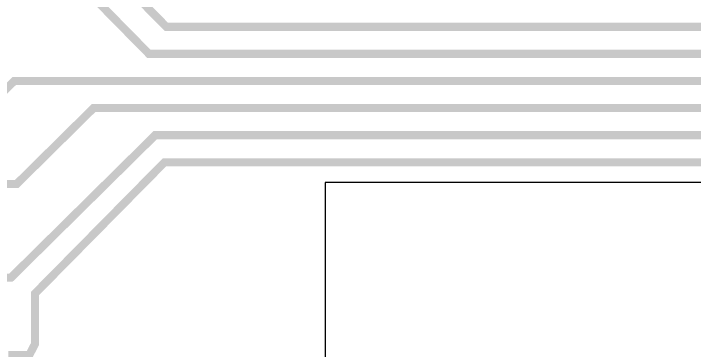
# Model space of a CAD drawing. Extents: x 190.8 to 267.1, y 124 to 174.8.
# Drawn here: x 233.59 to 241.96, y 146.25 to 150.39 of the extents above; entities that cross this region are included whole.
import ezdxf

# ---------------------------------------------------------------- set-up
doc = ezdxf.new("R2010")
doc.units = 0
doc.header["$MEASUREMENT"] = 0

msp = doc.modelspace()

# ---------------------------------------------------------------- linework, layer by layer
at = {"const_width": 0.1}
for points in [[(233.6806, 152.5899), (233.7806, 152.5899), (233.8513, 152.5192), (233.8513, 151.8592), (235.4651, 150.2277), (253.7959, 150.2277), (255.8874, 153.0731), (258.7996, 153.0731), (259.4346, 152.4356), (259.4346, 151.9356)], [(232.3296, 151.6331), (233.5396, 151.6331), (235.2516, 149.8948), (254.2034, 149.8948), (256.2596, 151.9356), (256.8946, 151.9356)], [(233.3396, 149.4081), (233.4396, 149.4081), (233.5179, 149.485), (233.5961, 149.562), (256.8946, 149.562)], [(233.4896, 148.2956), (233.6249, 148.2956), (234.5706, 149.2291), (254.9366, 149.2291), (255.7619, 148.1281), (258.7996, 148.1281), (259.4346, 148.5443), (259.4346, 149.3956)], [(232.3371, 147.1456), (233.5546, 147.1456), (235.3288, 148.8963), (254.2034, 148.8963), (255.4643, 146.8556), (256.8946, 146.8556)], [(233.5246, 146.1956), (233.7806, 146.1956), (233.8513, 146.3319), (233.8513, 146.9516), (235.4432, 148.5634), (253.7959, 148.5634), (255.4643, 145.6881), (258.7996, 145.6881), (259.4346, 146.3555), (259.4346, 146.8556)]]:
    msp.add_lwpolyline(points, dxfattribs=at)
msp.add_lwpolyline([(237.4196, 143.8106), (237.4196, 141.6456), (252.4196, 141.6456), (253.8409, 143.0479), (253.8409, 146.9133), (252.4196, 148.3156), (237.4196, 148.3156), (237.4196, 146.1506), (240.1846, 146.1506), (240.1846, 143.8106)], close=True)

doc.saveas('drawing.dxf')
